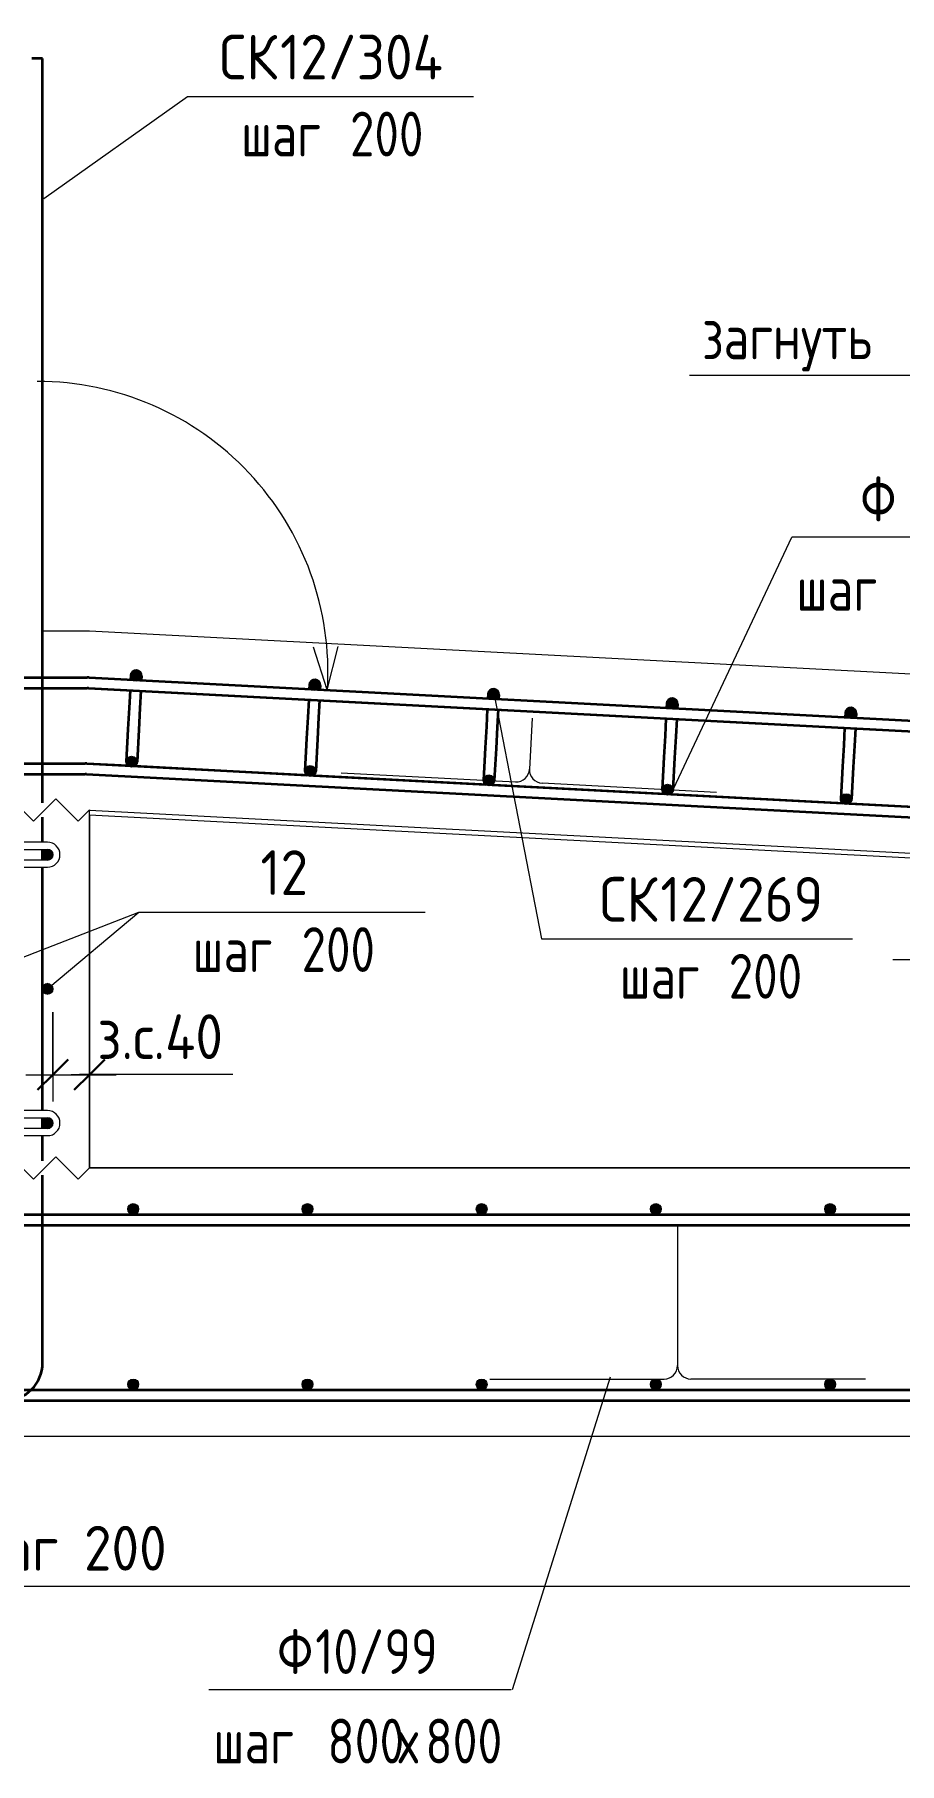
# Model space of a CAD drawing. Header units: millimetres. Extents: x 3129 to 68349, y -1586 to 12682.
# Drawn here: x 53719 to 54686, y -1516 to 417 of the extents above; entities that cross this region are included whole.
import ezdxf

# ---------------------------------------------------------------- set-up
doc = ezdxf.new("R2010")
doc.units = ezdxf.units.MM
for name, color, linetype, lineweight in [('AA_Dim', 7, 'Continuous', 9), ('AA_Dim-20', 7, 'Continuous', 9), ('AA_Linii', 7, 'Continuous', 9), ('AA_Oformlenie', 7, 'Continuous', 9), ('AA_Vinoska', 7, 'Continuous', 9), ('AF_Perekritie', 7, 'Continuous', 18), ('AF_Perekritie_Опалубка', 253, 'Continuous', 20), ('AF_Stena_Опалубка', 253, 'Continuous', 18), ('KR_Armatura', 7, 'Continuous', 20), ('KR_Armatura_Tonkie', 7, 'Continuous', 20)]:
    doc.layers.add(name, color=color, linetype=linetype, lineweight=lineweight)
doc.styles.add('GOST Common', font='GOST Common.ttf', dxfattribs={"width": 0.85, "height": 50})
doc.styles.add('ISOCPEUR_1', font='isocpeur.ttf', dxfattribs={"width": 0.9, "height": 50})
doc.styles.add('ISOCPEUR_2', font='isocpeur.ttf', dxfattribs={"width": 0.8, "height": 50})
doc.dimstyles.new('05_Округл_1мм__прозр__1', dxfattribs={"dimscale": 304.8, "dimtxt": 49.799059, "dimasz": 0.111549, "dimexe": 0.098425, "dimexo": 0.065617, "dimgap": 0.006562, "dimtad": 1, "dimdec": 0, "dimdsep": 46, "dimtxsty": 'ISOCPEUR_1', "dimblk1": 'OBLIQUE', "dimblk2": 'OBLIQUE', "dimsah": 1, "dimcen": 0.09, "dimdle": 0.098425, "dimazin": 0, "dimtfac": 1, "dimtdec": 4, "dimtix": 1, "dimtmove": 0, "dimatfit": 3, "dimfxl": 1, "dimtvp": 1, "dimtolj": 1, "dimtzin": 0, "dimlwd": 18, "dimlwe": 18, "dimarcsym": 2})
doc.dimstyles.new('05_Округл_5мм__прозр__1', dxfattribs={"dimscale": 304.8, "dimtxt": 49.799059, "dimasz": 0.111549, "dimexe": 0.098425, "dimexo": 0.065617, "dimgap": 0.006562, "dimtad": 1, "dimdec": 0, "dimrnd": 5, "dimdsep": 46, "dimtxsty": 'ISOCPEUR_1', "dimblk1": 'OBLIQUE', "dimblk2": 'OBLIQUE', "dimsah": 1, "dimcen": 0.09, "dimdle": 0.098425, "dimazin": 0, "dimtfac": 1, "dimtdec": 4, "dimtix": 1, "dimtmove": 1, "dimatfit": 3, "dimfxl": 1, "dimtvp": 1, "dimtolj": 1, "dimtzin": 0, "dimlwd": 18, "dimlwe": 18, "dimarcsym": 2})

# ---------------------------------------------------------------- blocks, each defined once
blk = doc.blocks.new('Засыпка - Засыпка-3699984-Сечение 19')
at = {"layer": 'AF_Perekritie', "lineweight": 20}
for p, q in [((30899.2, -455.7), (30899.2, -850)), ((32303, -529.2), (30899.2, -455.7)), ((32419.2, -842), (32419.2, -537.8)), ((30899.2, -850), (32303, -850))]:
    blk.add_line(p, q, dxfattribs=at)
blk = doc.blocks.new('079_Шпилька _ЭлУзла_ - d8 А240-4081675-Сечение 19')
at = {"layer": 'AA_Oformlenie'}
for p, q in [((29292.2, -786), (29186.2, -786)), ((29186.2, -794), (29292.2, -794)), ((29221.2, -806), (29186.2, -806)), ((29221.2, -814), (29221.2, -806)), ((29292.2, -806), (29257.2, -806)), ((29257.2, -806), (29257.2, -814)), ((29186.2, -814), (29221.2, -814)), ((29257.2, -814), (29292.2, -814))]:
    blk.add_line(p, q, dxfattribs=at)
for centre, radius, start, end in [((29186.2, -800), 14, 90, 270), ((29292.2, -800), 14, 270, 90), ((29186.2, -800), 6, 90, 270), ((29292.2, -800), 6, 270, 90)]:
    blk.add_arc(centre, radius, start, end, dxfattribs=at)
blk = doc.blocks.new('Последовательность узлов - 3мм масшт20 маскировка-904226-Сечение 19')
at = {"layer": 'AA_Oformlenie'}
for p, q in [((29139.2, -850), (29151.7, -837.5)), ((29151.7, -837.5), (29176.7, -862.5)), ((29189.2, -850), (29176.7, -862.5)), ((29189.2, -850), (29201.7, -837.5)), ((29201.7, -837.5), (29226.7, -862.5)), ((29239.2, -850), (29226.7, -862.5)), ((29239.2, -850), (29251.7, -837.5)), ((29251.7, -837.5), (29276.7, -862.5)), ((29289.2, -850), (29276.7, -862.5)), ((29289.2, -850), (29301.7, -837.5)), ((29301.7, -837.5), (29326.7, -862.5)), ((29339.2, -850), (29326.7, -862.5))]:
    blk.add_line(p, q, dxfattribs=at)
blk = doc.blocks.new('DIMBLOCK66-Сечение 19')
at = {"layer": 'AA_Dim-20', "lineweight": 18}
for p, q in [((52095.8, -1106.3), (52095.8, -1347.4)), ((52095.8, -1317.4), (52095.8, -1106.3)), ((55425.8, -1113), (55425.8, -1347.4)), ((55425.8, -1317.4), (55425.8, -1113)), ((52065.8, -1317.4), (55455.8, -1317.4))]:
    blk.add_line(p, q, dxfattribs=at)
at = {"layer": 'AA_Dim-20', "lineweight": 30}
for p, q in [((52095.8, -1317.4), (52112.8, -1300.4)), ((55425.8, -1317.4), (55442.8, -1300.4)), ((52095.8, -1317.4), (52078.8, -1334.4)), ((55425.8, -1317.4), (55408.8, -1334.4))]:
    blk.add_line(p, q, dxfattribs=at)
at = {"layer": 'AA_Dim-20', "color": 0, "lineweight": 18, "insert": (53645.9, -1250.1), "char_height": 50, "width": 275.81, "attachment_point": 1, "line_spacing_factor": 1.149209, "style": 'ISOCPEUR_1'}
blk.add_mtext('шаг 200', dxfattribs=at)
blk = doc.blocks.new('_Oblique')
at = {"color": 0, "linetype": 'ByBlock', "lineweight": -2}
blk.add_line((-0.5, -0.5), (0.5, 0.5), dxfattribs=at)
blk = doc.blocks.new('010_Текст с выноской - Текст 2 строки-4025778-Сечение 19')
at = {"layer": 'AA_Vinoska'}
blk.add_line((29690.5, 58.6), (30187.7, 58.6), dxfattribs=at)
blk = doc.blocks.new('010_Текст с выноской - Текст 2 строки-4087354-Сечение 19')
at = {"layer": 'AA_Vinoska'}
blk.add_line((31370.6, -1433.3), (31032.5, -1433.3), dxfattribs=at)
blk = doc.blocks.new('042_М_Арматуры - Диам длина поз _ Комментарий-2260297-Сечение 19')
at = {"layer": 'AA_Vinoska'}
blk.add_line((32005.6, 347.4), (32325.6, 347.4), dxfattribs=at)
blk = doc.blocks.new('DIMBLOCK89-Сечение 19')
at = {"layer": 'AA_Dim-20', "lineweight": 18}
for p, q in [((53739.8, -676), (53739.8, -775.9)), ((53739.8, -745.9), (53739.8, -676)), ((53709.8, -745.9), (53810.8, -745.9)), ((53769.6, -745.7), (53760.3, -745.9)), ((53940.9, -745.7), (53769.6, -745.7)), ((53780.8, -741.9), (53780.8, -775.9)), ((53780.8, -745.9), (53780.8, -741.9))]:
    blk.add_line(p, q, dxfattribs=at)
at = {"layer": 'AA_Dim-20', "lineweight": 30}
for p, q in [((53739.8, -745.9), (53756.8, -728.9)), ((53780.8, -745.9), (53797.8, -728.9)), ((53739.8, -745.9), (53722.8, -762.9)), ((53780.8, -745.9), (53763.8, -762.9))]:
    blk.add_line(p, q, dxfattribs=at)
at = {"layer": 'AA_Dim-20', "color": 0, "lineweight": 18, "insert": (53789.6, -678.4), "char_height": 50, "width": 181.575, "attachment_point": 1, "line_spacing_factor": 1.149209, "style": 'ISOCPEUR_1'}
blk.add_mtext('з.с.40', dxfattribs=at)

msp = doc.modelspace()

# ---------------------------------------------------------------- hatches: boundary and pattern name
at = {"layer": 'KR_Armatura'}
h = msp.add_hatch(color=256, dxfattribs=at)
edge = h.paths.add_edge_path()
edge.add_arc((53832.9693, -300.1096), 6, 0, 360)
h = msp.add_hatch(color=256, dxfattribs=at)
edge = h.paths.add_edge_path()
edge.add_arc((53832.9693, -300.1096), 6, 0, 360)
for points in [[(53835.6936, -305.4555), (53838.9611, -300.4232), (53836.2367, -295.0773), (53830.2449, -294.7638), (53826.9775, -299.7961), (53829.7018, -305.1419)], [(53835.6936, -305.4555), (53838.9611, -300.4232), (53836.2367, -295.0773), (53830.2449, -294.7638), (53826.9775, -299.7961), (53829.7018, -305.1419)], [(54035.4204, -315.9063), (54038.6878, -310.874), (54035.9634, -305.5282), (54029.9716, -305.2146), (54026.7042, -310.2469), (54029.4286, -315.5927)], [(54035.4204, -315.9063), (54038.6878, -310.874), (54035.9634, -305.5282), (54029.9716, -305.2146), (54026.7042, -310.2469), (54029.4286, -315.5927)], [(54235.1472, -326.3571), (54238.4146, -321.3248), (54235.6902, -315.979), (54229.6984, -315.6655), (54226.431, -320.6977), (54229.1554, -326.0436)], [(54235.1472, -326.3571), (54238.4146, -321.3248), (54235.6902, -315.979), (54229.6984, -315.6655), (54226.431, -320.6977), (54229.1554, -326.0436)], [(54434.8739, -336.8079), (54438.1414, -331.7756), (54435.417, -326.4298), (54429.4252, -326.1163), (54426.1577, -331.1486), (54428.8821, -336.4944)], [(54434.8739, -336.8079), (54438.1414, -331.7756), (54435.417, -326.4298), (54429.4252, -326.1163), (54426.1577, -331.1486), (54428.8821, -336.4944)], [(54634.6007, -347.2587), (54637.8681, -342.2264), (54635.1437, -336.8806), (54629.1519, -336.5671), (54625.8845, -341.5994), (54628.6089, -346.9452)], [(54634.6007, -347.2587), (54637.8681, -342.2264), (54635.1437, -336.8806), (54629.1519, -336.5671), (54625.8845, -341.5994), (54628.6089, -346.9452)], [(53830.6772, -401.3243), (53833.9447, -396.292), (53831.2203, -390.9462), (53825.2285, -390.6327), (53821.9611, -395.665), (53824.6854, -401.0108)], [(53830.6772, -401.3243), (53833.9447, -396.292), (53831.2203, -390.9462), (53825.2285, -390.6327), (53821.9611, -395.665), (53824.6854, -401.0108)], [(54030.404, -411.7751), (54033.6714, -406.7428), (54030.947, -401.397), (54024.9552, -401.0835), (54021.6878, -406.1158), (54024.4122, -411.4616), (54027.3614, -411.6159)], [(54030.404, -411.7751), (54033.6714, -406.7428), (54030.947, -401.397), (54024.9552, -401.0835), (54021.6878, -406.1158), (54024.4122, -411.4616), (54027.3614, -411.6159)], [(54230.1308, -422.2259), (54233.3982, -417.1936), (54230.6738, -411.8478), (54224.682, -411.5343), (54221.4146, -416.5666), (54224.139, -421.9124)], [(54230.1308, -422.2259), (54233.3982, -417.1936), (54230.6738, -411.8478), (54224.682, -411.5343), (54221.4146, -416.5666), (54224.139, -421.9124)], [(54429.8575, -432.6768), (54433.125, -427.6445), (54430.4006, -422.2986), (54424.4088, -421.9851), (54421.1414, -427.0174), (54423.8657, -432.3632)], [(54429.8575, -432.6768), (54433.125, -427.6445), (54430.4006, -422.2986), (54424.4088, -421.9851), (54421.1414, -427.0174), (54423.8657, -432.3632)], [(54629.5843, -443.1276), (54632.8517, -438.0953), (54630.1273, -432.7495), (54624.1355, -432.4359), (54620.8681, -437.4682), (54623.5925, -442.8141)], [(54629.5843, -443.1276), (54632.8517, -438.0953), (54630.1273, -432.7495), (54624.1355, -432.4359), (54620.8681, -437.4682), (54623.5925, -442.8141)], [(53733.7752, -506), (53738.9713, -503), (53738.9713, -497), (53733.7752, -494), (53728.579, -497), (53728.579, -503), (53733.4211, -505.7956)], [(53733.7752, -656), (53738.9713, -653), (53738.9713, -647), (53733.7752, -644), (53728.579, -647), (53728.579, -653)], [(53733.7752, -806), (53738.9713, -803), (53738.9713, -797), (53733.7752, -794), (53728.579, -797), (53728.579, -803), (53733.4211, -805.7956)], [(53826.6901, -901.1962), (53832.6901, -901.1962), (53835.6901, -896), (53832.6901, -890.8038), (53826.6901, -890.8038), (53823.6901, -896)], [(54027.3614, -901.1962), (54027.4584, -901.1962), (54030.4584, -896), (54027.3614, -890.8038), (54021.4584, -890.8038), (54018.4584, -896), (54021.4584, -901.1962)], [(54216.2267, -901.1962), (54222.2267, -901.1962), (54225.2267, -896), (54222.2267, -890.8038), (54216.2267, -890.8038), (54213.2267, -896)], [(54410.9951, -901.1962), (54416.9951, -901.1962), (54419.9951, -896), (54416.9951, -890.8038), (54410.9951, -890.8038), (54407.9951, -896)], [(54605.7634, -901.1962), (54611.7634, -901.1962), (54614.7634, -896), (54611.7634, -890.8038), (54605.7634, -890.8038), (54602.7634, -896)], [(53826.6901, -1097.1962), (53832.6901, -1097.1962), (53835.6901, -1092), (53832.6901, -1086.8038), (53826.6901, -1086.8038), (53823.6901, -1092)], [(54027.3614, -1097.1962), (54027.4584, -1097.1962), (54030.4584, -1092), (54027.3614, -1086.8038), (54021.4584, -1086.8038), (54018.4584, -1092), (54021.4584, -1097.1962)], [(54216.2267, -1097.1962), (54222.2267, -1097.1962), (54225.2267, -1092), (54222.2267, -1086.8038), (54216.2267, -1086.8038), (54213.2267, -1092)], [(54410.9951, -1097.1962), (54416.9951, -1097.1962), (54419.9951, -1092), (54416.9951, -1086.8038), (54410.9951, -1086.8038), (54407.9951, -1092)], [(54605.7634, -1097.1962), (54611.7634, -1097.1962), (54614.7634, -1092), (54611.7634, -1086.8038), (54605.7634, -1086.8038), (54602.7634, -1092)]]:
    msp.add_hatch(color=256, dxfattribs=at).paths.add_polyline_path(points)
h = msp.add_hatch(color=256, dxfattribs=at)
edge = h.paths.add_edge_path()
edge.add_arc((54032.696, -310.5605), 6, 0, 360)
h = msp.add_hatch(color=256, dxfattribs=at)
edge = h.paths.add_edge_path()
edge.add_arc((54032.696, -310.5605), 6, 0, 360)
h = msp.add_hatch(color=256, dxfattribs=at)
edge = h.paths.add_edge_path()
edge.add_arc((54232.4228, -321.0113), 6, 0, 360)
h = msp.add_hatch(color=256, dxfattribs=at)
edge = h.paths.add_edge_path()
edge.add_arc((54232.4228, -321.0113), 6, 0, 360)
h = msp.add_hatch(color=256, dxfattribs=at)
edge = h.paths.add_edge_path()
edge.add_arc((54432.1495, -331.4621), 6, 0, 360)
h = msp.add_hatch(color=256, dxfattribs=at)
edge = h.paths.add_edge_path()
edge.add_arc((54432.1495, -331.4621), 6, 0, 360)
h = msp.add_hatch(color=256, dxfattribs=at)
edge = h.paths.add_edge_path()
edge.add_arc((54631.8763, -341.9129), 6, 0, 360)
h = msp.add_hatch(color=256, dxfattribs=at)
edge = h.paths.add_edge_path()
edge.add_arc((54631.8763, -341.9129), 6, 0, 360)
h = msp.add_hatch(color=256, dxfattribs=at)
edge = h.paths.add_edge_path()
edge.add_arc((53827.9529, -395.9785), 6, 0, 360)
h = msp.add_hatch(color=256, dxfattribs=at)
edge = h.paths.add_edge_path()
edge.add_arc((53827.9529, -395.9785), 6, 0, 360)
h = msp.add_hatch(color=256, dxfattribs=at)
edge = h.paths.add_edge_path()
edge.add_arc((54027.6796, -406.4293), 6, 0, 360)
h = msp.add_hatch(color=256, dxfattribs=at)
edge = h.paths.add_edge_path()
edge.add_arc((54027.6796, -406.4293), 6, 0, 360)
h = msp.add_hatch(color=256, dxfattribs=at)
edge = h.paths.add_edge_path()
edge.add_arc((54227.4064, -416.8801), 6, 0, 360)
h = msp.add_hatch(color=256, dxfattribs=at)
edge = h.paths.add_edge_path()
edge.add_arc((54227.4064, -416.8801), 6, 0, 360)
h = msp.add_hatch(color=256, dxfattribs=at)
edge = h.paths.add_edge_path()
edge.add_arc((54427.1332, -427.3309), 6, 0, 360)
h = msp.add_hatch(color=256, dxfattribs=at)
edge = h.paths.add_edge_path()
edge.add_arc((54427.1332, -427.3309), 6, 0, 360)
h = msp.add_hatch(color=256, dxfattribs=at)
edge = h.paths.add_edge_path()
edge.add_arc((54626.8599, -437.7818), 6, 0, 360)
h = msp.add_hatch(color=256, dxfattribs=at)
edge = h.paths.add_edge_path()
edge.add_arc((54626.8599, -437.7818), 6, 0, 360)
h = msp.add_hatch(color=256, dxfattribs=at)
edge = h.paths.add_edge_path()
edge.add_arc((53733.7752, -500), 6, 0, 360)
h = msp.add_hatch(color=256, dxfattribs=at)
edge = h.paths.add_edge_path()
edge.add_arc((53733.7752, -650), 6, 0, 360)
h = msp.add_hatch(color=256, dxfattribs=at)
edge = h.paths.add_edge_path()
edge.add_arc((53733.7752, -800), 6, 0, 360)
h = msp.add_hatch(color=256, dxfattribs=at)
edge = h.paths.add_edge_path()
edge.add_arc((53829.6901, -896), 6, 0, 360)
h = msp.add_hatch(color=256, dxfattribs=at)
edge = h.paths.add_edge_path()
edge.add_arc((54024.4584, -896), 6, 0, 360)
h = msp.add_hatch(color=256, dxfattribs=at)
edge = h.paths.add_edge_path()
edge.add_arc((54219.2267, -896), 6, 0, 360)
h = msp.add_hatch(color=256, dxfattribs=at)
edge = h.paths.add_edge_path()
edge.add_arc((54413.9951, -896), 6, 0, 360)
h = msp.add_hatch(color=256, dxfattribs=at)
edge = h.paths.add_edge_path()
edge.add_arc((54608.7634, -896), 6, 0, 360)
h = msp.add_hatch(color=256, dxfattribs=at)
edge = h.paths.add_edge_path()
edge.add_arc((53829.6901, -1092), 6, 0, 360)
h = msp.add_hatch(color=256, dxfattribs=at)
edge = h.paths.add_edge_path()
edge.add_arc((54024.4584, -1092), 6, 0, 360)
h = msp.add_hatch(color=256, dxfattribs=at)
edge = h.paths.add_edge_path()
edge.add_arc((54219.2267, -1092), 6, 0, 360)
h = msp.add_hatch(color=256, dxfattribs=at)
edge = h.paths.add_edge_path()
edge.add_arc((54413.9951, -1092), 6, 0, 360)
h = msp.add_hatch(color=256, dxfattribs=at)
edge = h.paths.add_edge_path()
edge.add_arc((54608.7634, -1092), 6, 0, 360)

# ---------------------------------------------------------------- linework, layer by layer
at = {"layer": 'AA_Linii', "lineweight": 20}
for p, q in [((54046.6292, -315.7536), (54031.1783, -268.2008)), ((54046.6292, -315.7536), (54058.8957, -267.2816)), ((54275.7316, -347.3923), (54272.7485, -404.3142)), ((54062.2512, -408.3031), (54256.984, -418.5086)), ((54481.6756, -430.2842), (54286.9429, -420.0787)), ((54438.2423, -914), (54438.2423, -1071)), ((54228.2423, -1086), (54423.2423, -1086)), ((54648.2423, -1086), (54453.2423, -1086))]:
    msp.add_line(p, q, dxfattribs=at)
for centre, radius, start, end in [((53722.4042, -296), 325, 356.5299144, 90), ((54257.769, -403.5292), 15, 267, 357), ((54287.7279, -405.0993), 15, 177, 267), ((54423.2423, -1071), 15, 270, 0), ((54453.2423, -1071), 15, 180, 270)]:
    msp.add_arc(centre, radius, start, end, dxfattribs=at)
at = {"layer": 'AA_Vinoska'}
for p, q in [((53729.8235, 233.2731), (53890.2071, 347.3922)), ((54433.8209, -426.5556), (54566.0911, -145.0523)), ((54233.3856, -321.3065), (54286.0183, -593.971)), ((53623.8889, -646.4274), (53836.0778, -564.1028)), ((53736.3606, -647.5869), (53836.0778, -564.1028)), ((54286.0183, -593.971), (54313.6203, -593.971)), ((54363.0402, -1084.0862), (54253.1921, -1433.289))]:
    msp.add_line(p, q, dxfattribs=at)
at = {"layer": 'AF_Perekritie_Опалубка'}
for p, q in [((53780.7752, -250), (53728.4042, -250)), ((55352.4042, -332.2364), (53780.7752, -250)), ((53780.7752, -450), (53780.7752, -450.2736)), ((53780.7752, -450.2736), (55184.6351, -523.7314)), ((55184.6351, -850), (53780.7752, -850)), ((52020.7752, -1150), (55500.7752, -1150))]:
    msp.add_line(p, q, dxfattribs=at)
at = {"layer": 'AF_Stena_Опалубка', "lineweight": 20}
msp.add_line((53780.7752, -850), (53780.7752, -450), dxfattribs=at)
at = {"layer": 'KR_Armatura'}
for p, q in [((53830.2449, -294.7638), (53826.9775, -299.7961)), ((53830.2449, -294.7638), (53826.9775, -299.7961)), ((53826.9775, -299.7961), (53829.7018, -305.1419)), ((53826.9775, -299.7961), (53829.7018, -305.1419)), ((53829.7018, -305.1419), (53835.6936, -305.4555)), ((53829.7018, -305.1419), (53835.6936, -305.4555)), ((53836.2367, -295.0773), (53830.2449, -294.7638)), ((53836.2367, -295.0773), (53830.2449, -294.7638)), ((53835.6936, -305.4555), (53838.9611, -300.4232)), ((53835.6936, -305.4555), (53838.9611, -300.4232)), ((53838.9611, -300.4232), (53836.2367, -295.0773)), ((53838.9611, -300.4232), (53836.2367, -295.0773)), ((54029.9716, -305.2146), (54026.7042, -310.2469)), ((54029.9716, -305.2146), (54026.7042, -310.2469)), ((54035.9634, -305.5282), (54029.9716, -305.2146)), ((54035.9634, -305.5282), (54029.9716, -305.2146)), ((54038.6878, -310.874), (54035.9634, -305.5282)), ((54038.6878, -310.874), (54035.9634, -305.5282)), ((54026.7042, -310.2469), (54029.4286, -315.5927)), ((54026.7042, -310.2469), (54029.4286, -315.5927)), ((54029.4286, -315.5927), (54035.4204, -315.9063)), ((54029.4286, -315.5927), (54035.4204, -315.9063)), ((54035.4204, -315.9063), (54038.6878, -310.874)), ((54035.4204, -315.9063), (54038.6878, -310.874)), ((54229.6984, -315.6655), (54226.431, -320.6977)), ((54229.6984, -315.6655), (54226.431, -320.6977)), ((54226.431, -320.6977), (54229.1554, -326.0436)), ((54226.431, -320.6977), (54229.1554, -326.0436)), ((54229.1554, -326.0436), (54235.1472, -326.3571)), ((54229.1554, -326.0436), (54235.1472, -326.3571)), ((54235.6902, -315.979), (54229.6984, -315.6655)), ((54235.6902, -315.979), (54229.6984, -315.6655)), ((54235.1472, -326.3571), (54238.4146, -321.3248)), ((54235.1472, -326.3571), (54238.4146, -321.3248)), ((54238.4146, -321.3248), (54235.6902, -315.979)), ((54238.4146, -321.3248), (54235.6902, -315.979)), ((54429.4252, -326.1163), (54426.1577, -331.1486)), ((54429.4252, -326.1163), (54426.1577, -331.1486)), ((54435.417, -326.4298), (54429.4252, -326.1163)), ((54435.417, -326.4298), (54429.4252, -326.1163)), ((54438.1414, -331.7756), (54435.417, -326.4298)), ((54438.1414, -331.7756), (54435.417, -326.4298)), ((54426.1577, -331.1486), (54428.8821, -336.4944)), ((54426.1577, -331.1486), (54428.8821, -336.4944)), ((54428.8821, -336.4944), (54434.8739, -336.8079)), ((54428.8821, -336.4944), (54434.8739, -336.8079)), ((54434.8739, -336.8079), (54438.1414, -331.7756)), ((54434.8739, -336.8079), (54438.1414, -331.7756)), ((54629.1519, -336.5671), (54625.8845, -341.5994)), ((54629.1519, -336.5671), (54625.8845, -341.5994)), ((54625.8845, -341.5994), (54628.6089, -346.9452)), ((54625.8845, -341.5994), (54628.6089, -346.9452)), ((54628.6089, -346.9452), (54634.6007, -347.2587)), ((54628.6089, -346.9452), (54634.6007, -347.2587)), ((54635.1437, -336.8806), (54629.1519, -336.5671)), ((54635.1437, -336.8806), (54629.1519, -336.5671)), ((54634.6007, -347.2587), (54637.8681, -342.2264)), ((54634.6007, -347.2587), (54637.8681, -342.2264)), ((54637.8681, -342.2264), (54635.1437, -336.8806)), ((54637.8681, -342.2264), (54635.1437, -336.8806)), ((53825.2285, -390.6327), (53821.9611, -395.665)), ((53825.2285, -390.6327), (53821.9611, -395.665)), ((53821.9611, -395.665), (53824.6854, -401.0108)), ((53821.9611, -395.665), (53824.6854, -401.0108)), ((53824.6854, -401.0108), (53830.6772, -401.3243)), ((53824.6854, -401.0108), (53830.6772, -401.3243)), ((53831.2203, -390.9462), (53825.2285, -390.6327)), ((53831.2203, -390.9462), (53825.2285, -390.6327)), ((53830.6772, -401.3243), (53833.9447, -396.292)), ((53830.6772, -401.3243), (53833.9447, -396.292)), ((53833.9447, -396.292), (53831.2203, -390.9462)), ((53833.9447, -396.292), (53831.2203, -390.9462)), ((54024.9552, -401.0835), (54021.6878, -406.1158)), ((54024.9552, -401.0835), (54021.6878, -406.1158)), ((54030.947, -401.397), (54024.9552, -401.0835)), ((54030.947, -401.397), (54024.9552, -401.0835)), ((54033.6714, -406.7428), (54030.947, -401.397)), ((54033.6714, -406.7428), (54030.947, -401.397)), ((54021.6878, -406.1158), (54024.4122, -411.4616)), ((54021.6878, -406.1158), (54024.4122, -411.4616)), ((54024.4122, -411.4616), (54027.3614, -411.6159)), ((54024.4122, -411.4616), (54027.3614, -411.6159)), ((54027.3614, -411.6159), (54030.404, -411.7751)), ((54027.3614, -411.6159), (54030.404, -411.7751)), ((54030.404, -411.7751), (54033.6714, -406.7428)), ((54030.404, -411.7751), (54033.6714, -406.7428)), ((54224.682, -411.5343), (54221.4146, -416.5666)), ((54224.682, -411.5343), (54221.4146, -416.5666)), ((54221.4146, -416.5666), (54224.139, -421.9124)), ((54221.4146, -416.5666), (54224.139, -421.9124)), ((54224.139, -421.9124), (54230.1308, -422.2259)), ((54224.139, -421.9124), (54230.1308, -422.2259)), ((54230.6738, -411.8478), (54224.682, -411.5343)), ((54230.6738, -411.8478), (54224.682, -411.5343)), ((54230.1308, -422.2259), (54233.3982, -417.1936)), ((54230.1308, -422.2259), (54233.3982, -417.1936)), ((54233.3982, -417.1936), (54230.6738, -411.8478)), ((54233.3982, -417.1936), (54230.6738, -411.8478)), ((54424.4088, -421.9851), (54421.1414, -427.0174)), ((54424.4088, -421.9851), (54421.1414, -427.0174)), ((54430.4006, -422.2986), (54424.4088, -421.9851)), ((54430.4006, -422.2986), (54424.4088, -421.9851)), ((54433.125, -427.6445), (54430.4006, -422.2986)), ((54433.125, -427.6445), (54430.4006, -422.2986)), ((54421.1414, -427.0174), (54423.8657, -432.3632)), ((54421.1414, -427.0174), (54423.8657, -432.3632)), ((54423.8657, -432.3632), (54429.8575, -432.6768)), ((54423.8657, -432.3632), (54429.8575, -432.6768)), ((54429.8575, -432.6768), (54433.125, -427.6445)), ((54429.8575, -432.6768), (54433.125, -427.6445)), ((54624.1355, -432.4359), (54620.8681, -437.4682)), ((54624.1355, -432.4359), (54620.8681, -437.4682)), ((54620.8681, -437.4682), (54623.5925, -442.8141)), ((54620.8681, -437.4682), (54623.5925, -442.8141)), ((54623.5925, -442.8141), (54629.5843, -443.1276)), ((54623.5925, -442.8141), (54629.5843, -443.1276)), ((54630.1273, -432.7495), (54624.1355, -432.4359)), ((54630.1273, -432.7495), (54624.1355, -432.4359)), ((54629.5843, -443.1276), (54632.8517, -438.0953)), ((54629.5843, -443.1276), (54632.8517, -438.0953)), ((54632.8517, -438.0953), (54630.1273, -432.7495)), ((54632.8517, -438.0953), (54630.1273, -432.7495)), ((53733.7752, -494), (53728.579, -497)), ((53728.579, -497), (53728.579, -503)), ((53738.9713, -497), (53733.7752, -494)), ((53738.9713, -503), (53738.9713, -497)), ((53728.579, -503), (53733.4211, -505.7956)), ((53733.4211, -505.7956), (53733.7752, -506)), ((53733.7752, -506), (53738.9713, -503)), ((53733.7752, -644), (53728.579, -647)), ((53728.579, -647), (53728.579, -653)), ((53728.579, -653), (53733.7752, -656)), ((53738.9713, -647), (53733.7752, -644)), ((53733.7752, -656), (53738.9713, -653)), ((53738.9713, -653), (53738.9713, -647)), ((53733.7752, -794), (53728.579, -797)), ((53728.579, -797), (53728.579, -803)), ((53728.579, -803), (53733.4211, -805.7956)), ((53733.4211, -805.7956), (53733.7752, -806)), ((53738.9713, -797), (53733.7752, -794)), ((53733.7752, -806), (53738.9713, -803)), ((53738.9713, -803), (53738.9713, -797)), ((53826.6901, -890.8038), (53823.6901, -896)), ((53823.6901, -896), (53826.6901, -901.1962)), ((53832.6901, -890.8038), (53826.6901, -890.8038)), ((53826.6901, -901.1962), (53832.6901, -901.1962)), ((53835.6901, -896), (53832.6901, -890.8038)), ((53832.6901, -901.1962), (53835.6901, -896)), ((54021.4584, -890.8038), (54018.4584, -896)), ((54018.4584, -896), (54021.4584, -901.1962)), ((54027.3614, -890.8038), (54021.4584, -890.8038)), ((54021.4584, -901.1962), (54027.3614, -901.1962)), ((54030.4584, -896), (54027.3614, -890.8038)), ((54027.3614, -901.1962), (54027.4584, -901.1962)), ((54027.4584, -901.1962), (54030.4584, -896)), ((54216.2267, -890.8038), (54213.2267, -896)), ((54213.2267, -896), (54216.2267, -901.1962)), ((54222.2267, -890.8038), (54216.2267, -890.8038)), ((54216.2267, -901.1962), (54222.2267, -901.1962)), ((54225.2267, -896), (54222.2267, -890.8038)), ((54222.2267, -901.1962), (54225.2267, -896)), ((54410.9951, -890.8038), (54407.9951, -896)), ((54407.9951, -896), (54410.9951, -901.1962)), ((54416.9951, -890.8038), (54410.9951, -890.8038)), ((54410.9951, -901.1962), (54416.9951, -901.1962)), ((54419.9951, -896), (54416.9951, -890.8038)), ((54416.9951, -901.1962), (54419.9951, -896)), ((54605.7634, -890.8038), (54602.7634, -896)), ((54602.7634, -896), (54605.7634, -901.1962)), ((54611.7634, -890.8038), (54605.7634, -890.8038)), ((54605.7634, -901.1962), (54611.7634, -901.1962)), ((54614.7634, -896), (54611.7634, -890.8038)), ((54611.7634, -901.1962), (54614.7634, -896)), ((53826.6901, -1086.8038), (53823.6901, -1092)), ((53823.6901, -1092), (53826.6901, -1097.1962)), ((53832.6901, -1086.8038), (53826.6901, -1086.8038)), ((53826.6901, -1097.1962), (53832.6901, -1097.1962)), ((53835.6901, -1092), (53832.6901, -1086.8038)), ((53832.6901, -1097.1962), (53835.6901, -1092)), ((54021.4584, -1086.8038), (54018.4584, -1092)), ((54018.4584, -1092), (54021.4584, -1097.1962)), ((54027.3614, -1086.8038), (54021.4584, -1086.8038)), ((54021.4584, -1097.1962), (54027.3614, -1097.1962)), ((54030.4584, -1092), (54027.3614, -1086.8038)), ((54027.3614, -1097.1962), (54027.4584, -1097.1962)), ((54027.4584, -1097.1962), (54030.4584, -1092)), ((54216.2267, -1086.8038), (54213.2267, -1092)), ((54213.2267, -1092), (54216.2267, -1097.1962)), ((54222.2267, -1086.8038), (54216.2267, -1086.8038)), ((54216.2267, -1097.1962), (54222.2267, -1097.1962)), ((54225.2267, -1092), (54222.2267, -1086.8038)), ((54222.2267, -1097.1962), (54225.2267, -1092)), ((54410.9951, -1086.8038), (54407.9951, -1092)), ((54407.9951, -1092), (54410.9951, -1097.1962)), ((54416.9951, -1086.8038), (54410.9951, -1086.8038)), ((54410.9951, -1097.1962), (54416.9951, -1097.1962)), ((54419.9951, -1092), (54416.9951, -1086.8038)), ((54416.9951, -1097.1962), (54419.9951, -1092)), ((54605.7634, -1086.8038), (54602.7634, -1092)), ((54602.7634, -1092), (54605.7634, -1097.1962)), ((54611.7634, -1086.8038), (54605.7634, -1086.8038)), ((54605.7634, -1097.1962), (54611.7634, -1097.1962)), ((54614.7634, -1092), (54611.7634, -1086.8038)), ((54611.7634, -1097.1962), (54614.7634, -1092))]:
    msp.add_line(p, q, dxfattribs=at)
for centre in [(53832.9693, -300.1096), (53832.9693, -300.1096), (54032.696, -310.5605), (54032.696, -310.5605), (54232.4228, -321.0113), (54232.4228, -321.0113), (54432.1495, -331.4621), (54432.1495, -331.4621), (54631.8763, -341.9129), (54631.8763, -341.9129), (53827.9529, -395.9785), (53827.9529, -395.9785), (54027.6796, -406.4293), (54027.6796, -406.4293), (54227.4064, -416.8801), (54227.4064, -416.8801), (54427.1332, -427.3309), (54427.1332, -427.3309), (54626.8599, -437.7818), (54626.8599, -437.7818), (53733.7752, -500), (53733.7752, -650), (53733.7752, -800), (53829.6901, -896), (54024.4584, -896), (54219.2267, -896), (54413.9951, -896), (54608.7634, -896), (53829.6901, -1092), (54024.4584, -1092), (54219.2267, -1092), (54413.9951, -1092), (54608.7634, -1092)]:
    msp.add_circle(centre, 6, dxfattribs=at)
at = {"layer": 'KR_Armatura_Tonkie', "lineweight": 35}
for p, q in [((53728.4042, 390), (53716.4042, 390)), ((53728.4042, -442), (53728.4042, 390)), ((52063.7649, -302.0455), (53778.2262, -301.9953)), ((53728.4042, -302), (53778.3176, -302)), ((53780.4221, -302.0527), (55463.597, -390.1258)), ((53780.5122, -302.0574), (55352.4042, -384.3075)), ((53826.9775, -299.7961), (53826.7347, -304.435)), ((53838.9611, -300.4232), (53838.7183, -305.0621)), ((52063.7652, -314.0455), (53778.2265, -313.9953)), ((53728.4042, -314), (53778.3176, -314)), ((53779.795, -314.0363), (55462.97, -402.1094)), ((53779.8852, -314.041), (55352.4042, -396.324)), ((53826.111, -316.3548), (53825.0963, -335.7469)), ((53838.0946, -316.9819), (53837.0799, -336.374)), ((54025.8378, -326.8057), (54024.8231, -346.1977)), ((54026.7042, -310.2469), (54026.4615, -314.8858)), ((54037.8214, -327.4327), (54036.8067, -346.8248)), ((54038.6878, -310.874), (54038.4451, -315.5129)), ((54226.431, -320.6977), (54226.1882, -325.3366)), ((54238.4146, -321.3248), (54238.1719, -325.9637)), ((53825.0963, -335.7469), (53823.8422, -359.7141)), ((53837.0799, -336.374), (53835.8258, -360.3412)), ((54024.8231, -346.1977), (54023.569, -370.165)), ((54036.8067, -346.8248), (54035.5526, -370.792)), ((54225.5645, -337.2565), (54224.5498, -356.6486)), ((54237.5481, -337.8835), (54236.5334, -357.2756)), ((54425.2913, -347.7073), (54424.2766, -367.0994)), ((54426.1577, -331.1486), (54425.915, -335.7875)), ((54438.1414, -331.7756), (54437.8986, -336.4145)), ((54625.8845, -341.5994), (54625.6418, -346.2383)), ((54637.8681, -342.2264), (54637.6254, -346.8653)), ((53823.8422, -359.7141), (53821.9611, -395.665)), ((53835.8258, -360.3412), (53833.9447, -396.292)), ((54224.5498, -356.6486), (54223.2957, -380.6158)), ((54236.5334, -357.2756), (54235.2793, -381.2428)), ((54424.2766, -367.0994), (54423.0225, -391.0666)), ((54437.2749, -348.3344), (54436.2602, -367.7264)), ((54625.0181, -358.1581), (54624.0034, -377.5502)), ((54637.0017, -358.7852), (54635.987, -378.1773)), ((54023.569, -370.165), (54021.6878, -406.1158)), ((54035.5526, -370.792), (54033.6714, -406.7428)), ((54223.2957, -380.6158), (54221.4146, -416.5666)), ((54235.2793, -381.2428), (54233.3982, -417.1936)), ((54436.2602, -367.7264), (54435.0061, -391.6936)), ((54624.0034, -377.5502), (54622.7493, -401.5174)), ((54635.987, -378.1773), (54634.7329, -402.1445)), ((52060.7752, -398), (53775.8076, -398)), ((53728.4042, -398), (53775.8076, -398)), ((53778.0023, -398.0574), (55461.0887, -486.1259)), ((53778.0023, -398.0574), (53824.0484, -400.4668)), ((53831.3676, -400.8497), (54023.7752, -410.9176)), ((54423.0225, -391.0666), (54421.1414, -427.0174)), ((54435.0061, -391.6936), (54433.125, -427.6445)), ((54622.7493, -401.5174), (54620.8681, -437.4682)), ((54634.7329, -402.1445), (54632.8517, -438.0953)), ((52060.7752, -410), (53775.8076, -410)), ((53728.4042, -410), (53775.8076, -410)), ((53777.3753, -410.041), (55460.4616, -498.1095)), ((53777.3753, -410.041), (55352.4042, -492.4553)), ((54031.0944, -411.3006), (54223.5019, -421.3684)), ((54230.8211, -421.7514), (54423.2287, -431.8192)), ((54430.5479, -432.2022), (54622.9554, -442.27)), ((54630.2747, -442.653), (54822.6822, -452.7209)), ((53728.4042, -486), (53728.4042, -458)), ((53728.4042, -506), (53728.4042, -494)), ((53728.4042, -786), (53728.4042, -514)), ((53728.4042, -806), (53728.4042, -794)), ((53728.4042, -842), (53728.4042, -814)), ((53728.4042, -1068), (53728.4042, -858)), ((53521.6095, -902), (55459.1461, -902)), ((52060.7752, -914), (55459.1461, -914)), ((52060.7752, -1098), (55459.1461, -1098)), ((52060.7752, -1110), (55459.1461, -1110))]:
    msp.add_line(p, q, dxfattribs=at)
for centre, radius, start, end in [((53778.2274, -343.9953), 42, 87.0046967, 90.0016777), ((53778.3176, -344), 42, 87.127793, 90), ((53832.9693, -300.1096), 6, 357.0046967, 177.0046967), ((54032.696, -310.5605), 6, 357.0046967, 177.0046967), ((53778.2274, -343.9953), 30, 87.0046967, 90.0016777), ((53778.3176, -344), 30, 87.1770315, 90), ((54232.4228, -321.0113), 6, 357.0046967, 177.0046967), ((54432.1495, -331.4621), 6, 357.0046967, 177.0046967), ((54631.8763, -341.9129), 6, 357.0046967, 177.0046967), ((53775.8076, -440), 42, 87.0046967, 90), ((53775.8076, -440), 42, 87.0046967, 90), ((53827.9529, -395.9785), 6, 177.0046967, 228.9821162), ((53827.9529, -395.9785), 6, 305.0272773, 357.0046967), ((53775.8076, -440), 30, 87.0046967, 90), ((53775.8076, -440), 30, 87.0046967, 90), ((54027.6796, -406.4293), 6, 177.0046967, 228.9821162), ((54027.6796, -406.4293), 6, 305.0272773, 357.0046967), ((54227.4064, -416.8801), 6, 177.0046967, 228.9821162), ((54227.4064, -416.8801), 6, 305.0272773, 357.0046967), ((54427.1332, -427.3309), 6, 177.0046967, 228.9821162), ((54427.1332, -427.3309), 6, 305.0272773, 357.0046967), ((54626.8599, -437.7818), 6, 177.0046967, 228.9821162), ((54626.8599, -437.7818), 6, 305.0272773, 357.0046967), ((53686.4042, -1068), 42, 270, 360)]:
    msp.add_arc(centre, radius, start, end, dxfattribs=at)

# ---------------------------------------------------------------- block references
at = {"layer": 'AA_Oformlenie', "rotation": 180}
for p in [(82919.9252, -1300), (82919.9252, -1700)]:
    msp.add_blockref('Последовательность узлов - 3мм масшт20 маскировка-904226-Сечение 19', p, dxfattribs=at)
at = {"layer": 'AA_Oformlenie'}
for p in [(24441.6252, 300), (24441.6252, 0)]:
    msp.add_blockref('079_Шпилька _ЭлУзла_ - d8 А240-4081675-Сечение 19', p, dxfattribs=at)
at = {"layer": 'AA_Vinoska'}
for name, p in [('042_М_Арматуры - Диам длина поз _ Комментарий-2260297-Сечение 19', (21884.6292, 0)), ('010_Текст с выноской - Текст 2 строки-4025778-Сечение 19', (24761.21, -22.4845)), ('010_Текст с выноской - Текст 2 строки-4087354-Сечение 19', (23533.5929, 1288.2367)), ('042_М_Арматуры - Диам длина поз _ Комментарий-2260297-Сечение 19', (21830.5, -911.4949)), ('042_М_Арматуры - Диам длина поз _ Комментарий-2260297-Сечение 19', (21830.5, -911.4949)), ('042_М_Арматуры - Диам длина поз _ Комментарий-2260297-Сечение 19', (22308.0424, -941.3632)), ('042_М_Арматуры - Диам длина поз _ Комментарий-2260297-Сечение 19', (22673.491, -964.3648)), ('010_Текст с выноской - Текст 2 строки-4087354-Сечение 19', (22881.6252, 0))]:
    msp.add_blockref(name, p, dxfattribs=at)
at = {"layer": 'AF_Perekritie_Опалубка'}
msp.add_blockref('Засыпка - Засыпка-3699984-Сечение 19', (22881.6252, 0), dxfattribs=at)

# ---------------------------------------------------------------- texts
at = {"layer": 'AA_Vinoska', "char_height": 50, "attachment_point": 1}
for s, insert, width, style in [('СК', (53926.0199, 416.4742), 82.253137, 'ISOCPEUR_1'), ('12/304', (53993.8855, 416.4742), 226.556887, 'ISOCPEUR_1'), (' 200', (54046.5482, 330.4932), 133.4008, 'ISOCPEUR_2'), ('шаг', (53950.2399, 330.4932), 116.7257, 'ISOCPEUR_2'), ('загнуть', (54465.6539, 103.7715), 268.485144, 'GOST Common'), ('\\fGOST Common|b0|i0|c204|p34|;\\W.85; ', (54685.9628, 103.7715), 17.717294, 'GOST Common'), ('\\fGOST Common|b0|i0|c204|p34|;\\W.85;Ф', (54642.6736, -77.4062), 51.789012, 'GOST Common'), ('шаг', (54571.073, -177.4062), 124.021056, 'GOST Common'), ('12', (53971.8806, -495.0207), 66.379725, 'ISOCPEUR_1'), ('12', (53971.8806, -495.0207), 66.379725, 'ISOCPEUR_1'), ('СК', (54351.1431, -524.889), 82.253137, 'ISOCPEUR_1'), ('12/269', (54419.0087, -524.889), 222.227775, 'ISOCPEUR_1'), ('шаг', (53896.1106, -581.0017), 116.7257, 'ISOCPEUR_2'), (' 200', (53992.419, -581.0017), 133.4008, 'ISOCPEUR_2'), (' 200', (54469.9614, -610.87), 133.4008, 'ISOCPEUR_2'), ('шаг', (54373.6531, -610.87), 116.7257, 'ISOCPEUR_2'), ('\\fGOST Common|b0|i0|c204|p34|;\\W.85;Ф', (53990.7059, -1365.6429), 51.789012, 'GOST Common'), ('10/99', (54033.202, -1365.6429), 173.084331, 'GOST Common'), (' 800', (54020.8723, -1465.6429), 128.109663, 'GOST Common'), ('800', (54156.1889, -1465.6429), 110.392369, 'GOST Common'), ('шаг', (53919.1053, -1465.6429), 124.021056, 'GOST Common'), ('\\fGOST Common|b0|i0|c204|p34|;\\W.85;х', (54125.9943, -1465.6429), 36.797456, 'GOST Common')]:
    msp.add_mtext(s, dxfattribs=dict(at, insert=insert, width=width, style=style))

# ---------------------------------------------------------------- dimensions: what is measured, and where the dimension line sits
at = {"layer": 'AA_Dim', "lineweight": 18}
dim = msp.add_linear_dim(base=(53780.7752, -745.9263), p1=(53739.7752, -656), p2=(53780.7752, -721.8847), dimstyle='05_Округл_5мм__прозр__1', override={"dimpost": 'з.с.<>', "dimfxl": 77.600191}, dxfattribs=at)
dim.commit()
dim.dimension.update_dxf_attribs({"geometry": 'DIMBLOCK89-Сечение 19', "text_midpoint": (53880.3619, -711.7485), "dimtype": 160})
dim = msp.add_linear_dim(base=(55425.7752, -1317.3819), p1=(52095.7752, -1086.256), p2=(55425.7752, -1093), text='шаг 200', dimstyle='05_Округл_1мм__прозр__1', override={"dimpost": '<>', "dimfxl": 3330.006829}, dxfattribs=at)
dim.commit()
dim.dimension.update_dxf_attribs({"geometry": 'DIMBLOCK66-Сечение 19', "text_midpoint": (53760.7752, -1290.3629)})

doc.saveas('drawing.dxf')
